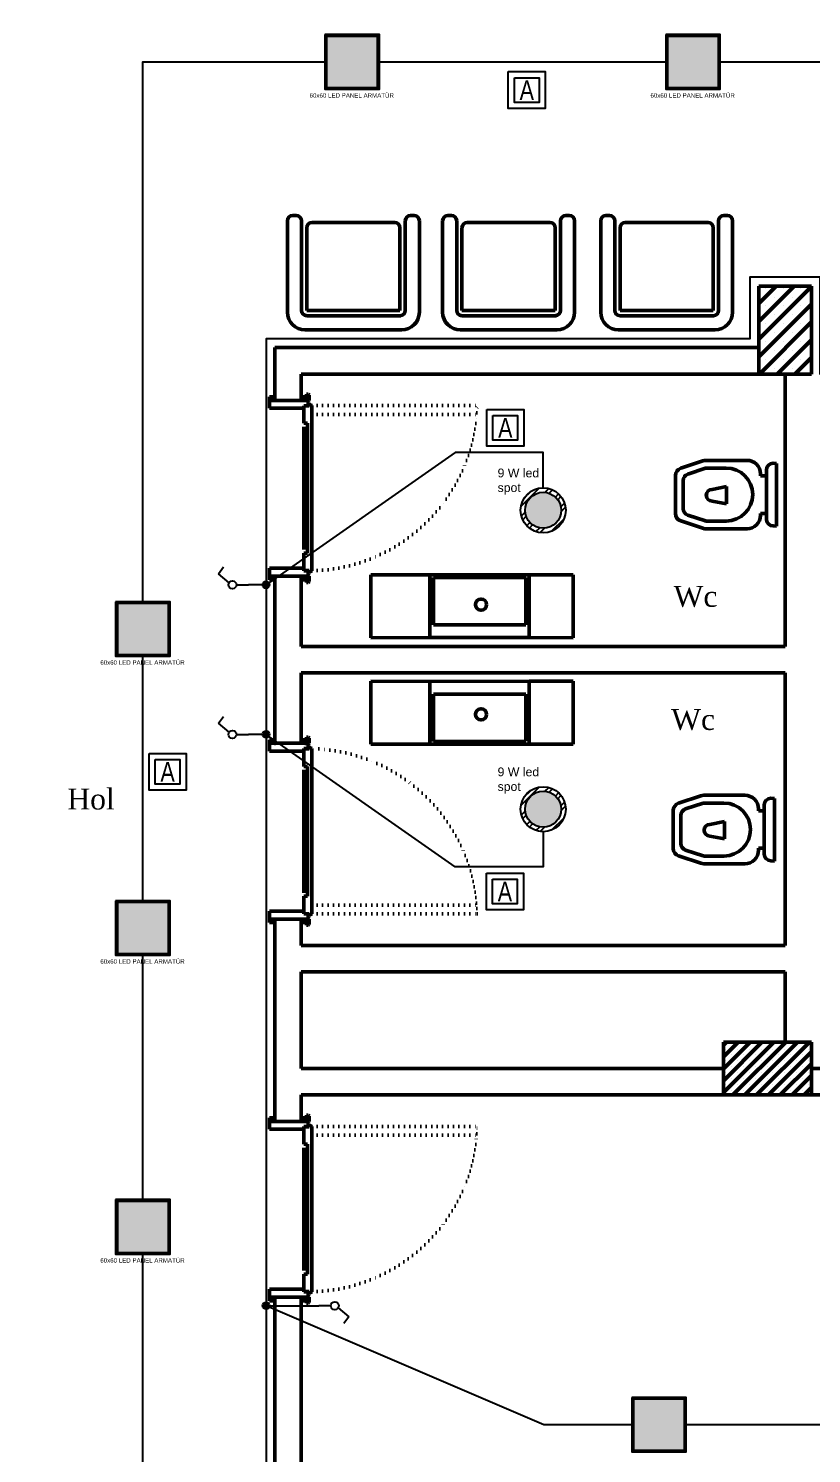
# Model space of a CAD drawing. Header units: millimetres. Extents: x 2046 to 14753, y 2361 to 29276.
# Drawn here: x 7261 to 7706, y 24167 to 24977 of the extents above; entities that cross this region are included whole.
import ezdxf
from ezdxf.enums import TextEntityAlignment as Align

# ---------------------------------------------------------------- set-up
doc = ezdxf.new("R2010")
doc.units = ezdxf.units.MM
doc.linetypes.add('ACAD_ISO07W100', pattern=[3, 0, -3])
doc.layers.add('A.O. DUVAR', color=7, linetype='Continuous', lineweight=50)
doc.layers.add('MYSEMBOL', color=3, linetype='Continuous', lineweight=25)
doc.layers.add('aydınlatma', color=3, linetype='Continuous')
doc.layers.add('MYYAZI', color=3, linetype='Continuous')
doc.styles.add('A.O. MALZEME', font='times.ttf', dxfattribs={"height": 10})
doc.styles.add('MY01', font='ARIALN.TTF', dxfattribs={"height": 10})
doc.styles.get("Standard").update_dxf_attribs({"font": 'arial.ttf'})

# ---------------------------------------------------------------- blocks, each defined once
blk = doc.blocks.new('*U22')
at = {"layer": 'aydınlatma'}
for p, q in [((1.9, 17), (9.8, 26.3)), ((9.8, 26.3), (15.7, 21.9)), ((0, 10.5), (0, 0))]:
    blk.add_line(p, q, dxfattribs=at)
blk.add_circle((0, 14), 3.5, dxfattribs=at)
blk = doc.blocks.new('buat aydınlatma')
at = {"layer": 'aydınlatma'}
h = blk.add_hatch(color=256, dxfattribs=at)
h.set_gradient(color1=(0, 255, 0), color2=(255, 255, 0), tint=1)
edge = h.paths.add_edge_path()
edge.add_arc((0, 0), 2, 0, 360)
blk.add_circle((0, 0), 2, dxfattribs=at)
blk = doc.blocks.new('*U23')
at = {"layer": 'aydınlatma'}
for p, q in [((1.9, 17), (9.8, 26.3)), ((9.8, 26.3), (15.7, 21.9)), ((0, 10.5), (0, 0))]:
    blk.add_line(p, q, dxfattribs=at)
blk.add_circle((0, 14), 3.5, dxfattribs=at)
blk = doc.blocks.new('*U24')
at = {"layer": 'aydınlatma'}
for p, q in [((1.9, 17), (9.8, 26.3)), ((9.8, 26.3), (15.7, 21.9)), ((0, 10.5), (0, 0))]:
    blk.add_line(p, q, dxfattribs=at)
blk.add_circle((0, 14), 3.5, dxfattribs=at)
blk = doc.blocks.new('KİT3050')
at = {"layer": 'MYSEMBOL', "color": 4}
blk.add_lwpolyline([(-10.5, 10.5), (10.5, 10.5), (10.5, -10.5), (-10.5, -10.5), (-10.5, 10.5)], dxfattribs=at)
blk.add_lwpolyline([(-7, 7), (7, 7), (7, -7), (-7, -7)], close=True, dxfattribs=at)
at = {"layer": 'MYYAZI', "color": 1, "style": 'MY01', "width": 0.95}
blk.add_text('A', height=11.2, dxfattribs=at).set_placement((0, 0, -98439.4), align=Align.MIDDLE_CENTER)

msp = doc.modelspace()

# ---------------------------------------------------------------- hatches: boundary and pattern name
h = msp.add_hatch()
h.set_pattern_fill('ANSI32', color=256, scale=0.64, style=0)
h.set_pattern_definition([(45, (5306.658, 23069.019), (-4.310523, 4.310523), []), (45, (5309.532, 23069.019), (-4.310523, 4.310523), [])])
h.paths.add_polyline_path([(7540.852, 24703.358, 1), (7566.452, 24703.358, 1)])
h.paths.add_polyline_path([(7563.892, 24703.358, -1), (7543.412, 24703.358, -1)], flags=16)
h = msp.add_hatch(color=256)
h.set_gradient(color1=(206, 204, 230), color2=(152, 152, 204), tint=1)
h.paths.add_polyline_path([(7563.892, 24703.358, 1), (7543.412, 24703.358, 1)])
h = msp.add_hatch()
h.set_pattern_fill('ANSI32', color=256, scale=0.64, style=0)
h.set_pattern_definition([(45, (5306.658, 22899.019), (-4.310523, 4.310523), []), (45, (5309.532, 22899.019), (-4.310523, 4.310523), [])])
h.paths.add_polyline_path([(7540.852, 24533.358, 1), (7566.452, 24533.358, 1)])
h.paths.add_polyline_path([(7563.892, 24533.358, -1), (7543.412, 24533.358, -1)], flags=16)
h = msp.add_hatch(color=256)
h.set_gradient(color1=(206, 204, 230), color2=(152, 152, 204), tint=1)
h.paths.add_polyline_path([(7563.892, 24533.358, 1), (7543.412, 24533.358, 1)])
at = {"layer": 'aydınlatma'}
h = msp.add_hatch(color=256, dxfattribs=at)
h.set_gradient(color1=(255, 255, 255))
h.paths.add_polyline_path([(7430.582, 24943.858), (7459.582, 24943.858), (7459.582, 24972.858), (7430.582, 24972.858)])
h = msp.add_hatch(color=256, dxfattribs=at)
h.set_gradient(color1=(255, 255, 255))
h.paths.add_polyline_path([(7624.332, 24943.858), (7653.332, 24943.858), (7653.332, 24972.858), (7624.332, 24972.858)])
h = msp.add_hatch(color=256, dxfattribs=at)
h.set_gradient(color1=(255, 255, 255))
h.paths.add_polyline_path([(7311.652, 24621.358), (7340.652, 24621.358), (7340.652, 24650.358), (7311.652, 24650.358)])
h = msp.add_hatch(color=256, dxfattribs=at)
h.set_gradient(color1=(255, 255, 255))
h.paths.add_polyline_path([(7311.652, 24451.358), (7340.652, 24451.358), (7340.652, 24480.358), (7311.652, 24480.358)])
h = msp.add_hatch(color=256, dxfattribs=at)
h.set_gradient(color1=(255, 255, 255))
h.paths.add_polyline_path([(7311.652, 24281.358), (7340.652, 24281.358), (7340.652, 24310.358), (7311.652, 24310.358)])
h = msp.add_hatch(color=256, dxfattribs=at)
h.set_gradient(color1=(255, 255, 255))
h.paths.add_polyline_path([(7604.986, 24168.858), (7633.986, 24168.858), (7633.986, 24197.858), (7604.986, 24197.858)])

# ---------------------------------------------------------------- linework, layer by layer
for centre, radius in [((7553.652, 24703.358), 12.8), ((7553.652, 24703.358), 10.24), ((7553.652, 24533.358), 12.8), ((7553.652, 24533.358), 10.24)]:
    msp.add_circle(centre, radius)
at = {"layer": 'A.O. DUVAR', "linetype": 'Continuous'}
for p, q in [((7413.278, 24871.034), (7411.278, 24871.034)), ((7480.278, 24871.034), (7478.278, 24871.034)), ((7501.517, 24871.034), (7499.517, 24871.034)), ((7568.517, 24871.034), (7566.517, 24871.034)), ((7591.343, 24871.034), (7589.343, 24871.034)), ((7658.343, 24871.034), (7656.343, 24871.034)), ((7408.278, 24868.034), (7408.278, 24816.034)), ((7416.278, 24817.034), (7416.278, 24868.034)), ((7419.278, 24864.034), (7419.278, 24817.034)), ((7469.278, 24867.034), (7422.278, 24867.034)), ((7472.278, 24817.034), (7472.278, 24864.034)), ((7475.278, 24868.034), (7475.278, 24817.034)), ((7483.278, 24816.034), (7483.278, 24868.034)), ((7496.517, 24868.034), (7496.517, 24816.034)), ((7504.517, 24817.034), (7504.517, 24868.034)), ((7507.517, 24864.034), (7507.517, 24817.034)), ((7557.517, 24867.034), (7510.517, 24867.034)), ((7560.517, 24817.034), (7560.517, 24864.034)), ((7563.517, 24868.034), (7563.517, 24817.034)), ((7571.517, 24816.034), (7571.517, 24868.034)), ((7586.343, 24868.034), (7586.343, 24816.034)), ((7594.343, 24817.034), (7594.343, 24868.034)), ((7597.343, 24864.034), (7597.343, 24817.034)), ((7647.343, 24867.034), (7600.343, 24867.034)), ((7650.343, 24817.034), (7650.343, 24864.034)), ((7653.343, 24868.034), (7653.343, 24817.034)), ((7661.343, 24816.034), (7661.343, 24868.034)), ((7419.278, 24817.034), (7472.278, 24817.034)), ((7507.517, 24817.034), (7560.517, 24817.034)), ((7597.343, 24817.034), (7650.343, 24817.034)), ((7472.778, 24814.034), (7419.278, 24814.034)), ((7472.278, 24814.034), (7472.778, 24814.034)), ((7561.017, 24814.034), (7507.517, 24814.034)), ((7560.517, 24814.034), (7561.017, 24814.034)), ((7650.843, 24814.034), (7597.343, 24814.034)), ((7650.343, 24814.034), (7650.843, 24814.034)), ((7418.278, 24806.034), (7470.778, 24806.034)), ((7470.778, 24806.034), (7473.278, 24806.034)), ((7506.517, 24806.034), (7559.017, 24806.034)), ((7559.017, 24806.034), (7561.517, 24806.034)), ((7596.343, 24806.034), (7648.843, 24806.034)), ((7648.843, 24806.034), (7651.343, 24806.034)), ((7631.837, 24727.274), (7644.482, 24731.489)), ((7635.861, 24723.978), (7645.873, 24727.315)), ((7646.221, 24731.771), (7669.528, 24731.771)), ((7646.221, 24727.371), (7657.67, 24727.371)), ((7680.528, 24698.331), (7680.528, 24726.271)), ((7684.378, 24730.121), (7686.343, 24729.943)), ((7686.343, 24729.943), (7686.343, 24694.303)), ((7628.828, 24701.503), (7628.828, 24723.1)), ((7633.228, 24704.278), (7633.228, 24720.325)), ((7677.228, 24724.071), (7677.228, 24722.971)), ((7677.228, 24722.971), (7680.528, 24722.971)), ((7680.387, 24718.571), (7680.528, 24718.571)), ((7649.649, 24715.209), (7657.899, 24716.859)), ((7657.899, 24716.859), (7657.899, 24706.959)), ((7657.899, 24706.959), (7649.649, 24708.609)), ((7680.528, 24701.631), (7677.228, 24701.631)), ((7677.228, 24701.631), (7677.228, 24700.531)), ((7680.528, 24706.031), (7680.387, 24706.031)), ((7644.482, 24693.114), (7631.837, 24697.329)), ((7645.873, 24697.288), (7635.861, 24700.625)), ((7657.67, 24697.231), (7646.221, 24697.231)), ((7669.528, 24692.831), (7646.221, 24692.831)), ((7686.343, 24694.303), (7684.378, 24694.481)), ((7489.31, 24666.62), (7455.67, 24666.62)), ((7455.67, 24666.62), (7455.67, 24630.918)), ((7489.31, 24666.62), (7489.302, 24630.918)), ((7489.31, 24666.62), (7545.779, 24666.607)), ((7491.31, 24665.071), (7491.304, 24638.285)), ((7491.31, 24665.071), (7543.778, 24665.059)), ((7543.778, 24665.059), (7543.773, 24638.273)), ((7545.779, 24666.607), (7545.771, 24630.905)), ((7545.78, 24666.607), (7570.78, 24666.596)), ((7570.78, 24666.596), (7570.763, 24630.893)), ((7491.304, 24638.285), (7543.773, 24638.273)), ((7455.67, 24630.918), (7489.302, 24630.949)), ((7489.302, 24630.949), (7545.771, 24630.936)), ((7570.763, 24630.893), (7545.771, 24630.936)), ((7455.67, 24570.423), (7455.67, 24606.126)), ((7455.67, 24606.126), (7489.302, 24606.094)), ((7489.31, 24570.423), (7489.302, 24606.126)), ((7489.302, 24606.094), (7545.771, 24606.107)), ((7570.763, 24606.15), (7545.771, 24606.107)), ((7545.779, 24570.436), (7545.771, 24606.139)), ((7570.78, 24570.448), (7570.763, 24606.15)), ((7491.304, 24598.758), (7543.773, 24598.77)), ((7491.31, 24571.972), (7491.304, 24598.758)), ((7543.778, 24571.984), (7543.773, 24598.77)), ((7491.31, 24571.972), (7543.778, 24571.984)), ((7489.31, 24570.423), (7455.67, 24570.423)), ((7489.31, 24570.423), (7545.779, 24570.436)), ((7545.78, 24570.436), (7570.78, 24570.448)), ((7630.591, 24536.79), (7643.236, 24541.005)), ((7644.975, 24541.288), (7668.283, 24541.288)), ((7683.133, 24539.638), (7685.097, 24539.459)), ((7685.097, 24539.459), (7685.097, 24503.819)), ((7627.583, 24511.019), (7627.583, 24532.616)), ((7634.615, 24533.494), (7644.627, 24536.831)), ((7644.975, 24536.888), (7656.425, 24536.888)), ((7675.983, 24533.588), (7675.983, 24532.488)), ((7675.983, 24532.488), (7679.283, 24532.488)), ((7679.283, 24507.848), (7679.283, 24535.788)), ((7631.983, 24513.794), (7631.983, 24529.841)), ((7648.403, 24524.726), (7656.653, 24526.376)), ((7656.653, 24526.376), (7656.653, 24516.476)), ((7679.141, 24528.088), (7679.283, 24528.088)), ((7656.653, 24516.476), (7648.403, 24518.126)), ((7679.283, 24515.548), (7679.141, 24515.548)), ((7643.236, 24502.63), (7630.591, 24506.845)), ((7644.627, 24506.804), (7634.615, 24510.141)), ((7656.425, 24506.748), (7644.975, 24506.748)), ((7679.283, 24511.148), (7675.983, 24511.148)), ((7675.983, 24511.148), (7675.983, 24510.048)), ((7668.283, 24502.348), (7644.975, 24502.348)), ((7685.097, 24503.819), (7683.133, 24503.998))]:
    msp.add_line(p, q, dxfattribs=at)
at = {"layer": 'A.O. DUVAR', "linetype": 'Continuous', "ltscale": 10}
for p, q in [((7676.152, 24820.874), (7686.136, 24830.858)), ((7676.152, 24810.772), (7696.239, 24830.858)), ((7676.152, 24800.669), (7706.152, 24830.669)), ((7679.94, 24829.713), (7679.94, 24829.713)), ((7684.991, 24824.662), (7684.991, 24824.662)), ((7690.043, 24829.713), (7690.043, 24829.713)), ((7695.094, 24824.662), (7695.094, 24824.662)), ((7700.145, 24829.713), (7700.145, 24829.713)), ((7705.197, 24824.662), (7705.197, 24824.662)), ((7676.152, 24790.566), (7706.152, 24820.566)), ((7679.94, 24819.61), (7679.94, 24819.61)), ((7684.991, 24814.559), (7684.991, 24814.559)), ((7690.043, 24819.61), (7690.043, 24819.61)), ((7695.094, 24814.559), (7695.094, 24814.559)), ((7700.145, 24819.61), (7700.145, 24819.61)), ((7705.197, 24814.559), (7705.197, 24814.559)), ((7676.547, 24780.858), (7706.152, 24810.463)), ((7679.94, 24809.508), (7679.94, 24809.508)), ((7690.043, 24809.508), (7690.043, 24809.508)), ((7700.145, 24809.508), (7700.145, 24809.508)), ((7679.94, 24799.405), (7679.94, 24799.405)), ((7684.991, 24804.456), (7684.991, 24804.456)), ((7686.65, 24780.858), (7706.152, 24800.36)), ((7690.043, 24799.405), (7690.043, 24799.405)), ((7695.094, 24804.456), (7695.094, 24804.456)), ((7700.145, 24799.405), (7700.145, 24799.405)), ((7705.197, 24804.456), (7705.197, 24804.456)), ((7684.991, 24794.354), (7684.991, 24794.354)), ((7695.094, 24794.354), (7695.094, 24794.354)), ((7696.753, 24780.858), (7706.152, 24790.258)), ((7705.197, 24794.354), (7705.197, 24794.354)), ((7679.94, 24789.302), (7679.94, 24789.302)), ((7684.991, 24784.251), (7684.991, 24784.251)), ((7690.043, 24789.302), (7690.043, 24789.302)), ((7695.094, 24784.251), (7695.094, 24784.251)), ((7700.145, 24789.302), (7700.145, 24789.302)), ((7705.197, 24784.251), (7705.197, 24784.251)), ((7656.152, 24399.191), (7657.819, 24400.858)), ((7656.152, 24392.456), (7664.555, 24400.858)), ((7656.152, 24385.721), (7671.29, 24400.858)), ((7656.152, 24378.986), (7678.025, 24400.858)), ((7656.152, 24372.25), (7684.76, 24400.858)), ((7657.306, 24396.977), (7657.306, 24396.977)), ((7660.674, 24400.345), (7660.674, 24400.345)), ((7660.674, 24393.61), (7660.674, 24393.61)), ((7661.495, 24370.858), (7691.495, 24400.858)), ((7664.041, 24396.977), (7664.041, 24396.977)), ((7667.409, 24400.345), (7667.409, 24400.345)), ((7667.409, 24393.61), (7667.409, 24393.61)), ((7668.231, 24370.858), (7698.231, 24400.858)), ((7670.776, 24396.977), (7670.776, 24396.977)), ((7674.144, 24400.345), (7674.144, 24400.345)), ((7674.144, 24393.61), (7674.144, 24393.61)), ((7674.966, 24370.858), (7704.966, 24400.858)), ((7677.511, 24396.977), (7677.511, 24396.977)), ((7680.879, 24400.345), (7680.879, 24400.345)), ((7680.879, 24393.61), (7680.879, 24393.61)), ((7681.701, 24370.858), (7706.152, 24395.31)), ((7684.247, 24396.977), (7684.247, 24396.977)), ((7687.614, 24400.345), (7687.614, 24400.345)), ((7687.614, 24393.61), (7687.614, 24393.61)), ((7690.982, 24396.977), (7690.982, 24396.977)), ((7694.349, 24400.345), (7694.349, 24400.345)), ((7694.349, 24393.61), (7694.349, 24393.61)), ((7697.717, 24396.977), (7697.717, 24396.977)), ((7701.085, 24400.345), (7701.085, 24400.345)), ((7701.085, 24393.61), (7701.085, 24393.61)), ((7704.452, 24396.977), (7704.452, 24396.977)), ((7657.306, 24390.242), (7657.306, 24390.242)), ((7660.674, 24386.874), (7660.674, 24386.874)), ((7664.041, 24390.242), (7664.041, 24390.242)), ((7667.409, 24386.874), (7667.409, 24386.874)), ((7670.776, 24390.242), (7670.776, 24390.242)), ((7674.144, 24386.874), (7674.144, 24386.874)), ((7677.511, 24390.242), (7677.511, 24390.242)), ((7680.879, 24386.874), (7680.879, 24386.874)), ((7684.247, 24390.242), (7684.247, 24390.242)), ((7687.614, 24386.874), (7687.614, 24386.874)), ((7688.436, 24370.858), (7706.152, 24388.574)), ((7690.982, 24390.242), (7690.982, 24390.242)), ((7694.349, 24386.874), (7694.349, 24386.874)), ((7697.717, 24390.242), (7697.717, 24390.242)), ((7701.085, 24386.874), (7701.085, 24386.874)), ((7704.452, 24390.242), (7704.452, 24390.242)), ((7657.306, 24383.507), (7657.306, 24383.507)), ((7657.306, 24376.772), (7657.306, 24376.772)), ((7660.674, 24380.139), (7660.674, 24380.139)), ((7664.041, 24383.507), (7664.041, 24383.507)), ((7664.041, 24376.772), (7664.041, 24376.772)), ((7667.409, 24380.139), (7667.409, 24380.139)), ((7670.776, 24383.507), (7670.776, 24383.507)), ((7670.776, 24376.772), (7670.776, 24376.772)), ((7674.144, 24380.139), (7674.144, 24380.139)), ((7677.511, 24383.507), (7677.511, 24383.507)), ((7677.511, 24376.772), (7677.511, 24376.772)), ((7680.879, 24380.139), (7680.879, 24380.139)), ((7684.247, 24383.507), (7684.247, 24383.507)), ((7684.247, 24376.772), (7684.247, 24376.772)), ((7687.614, 24380.139), (7687.614, 24380.139)), ((7690.982, 24383.507), (7690.982, 24383.507)), ((7690.982, 24376.772), (7690.982, 24376.772)), ((7694.349, 24380.139), (7694.349, 24380.139)), ((7695.171, 24370.858), (7706.152, 24381.839)), ((7697.717, 24383.507), (7697.717, 24383.507)), ((7697.717, 24376.772), (7697.717, 24376.772)), ((7701.085, 24380.139), (7701.085, 24380.139)), ((7704.452, 24383.507), (7704.452, 24383.507)), ((7704.452, 24376.772), (7704.452, 24376.772)), ((7660.674, 24373.404), (7660.674, 24373.404)), ((7667.409, 24373.404), (7667.409, 24373.404)), ((7674.144, 24373.404), (7674.144, 24373.404)), ((7680.879, 24373.404), (7680.879, 24373.404)), ((7687.614, 24373.404), (7687.614, 24373.404)), ((7694.349, 24373.404), (7694.349, 24373.404)), ((7701.085, 24373.404), (7701.085, 24373.404)), ((7701.907, 24370.858), (7706.152, 24375.104))]:
    msp.add_line(p, q, dxfattribs=at)
at = {"layer": 'A.O. DUVAR'}
for p, q in [((7676.152, 24830.858), (7706.152, 24830.858)), ((7676.152, 24780.858), (7676.152, 24830.858)), ((7706.152, 24830.858), (7706.152, 24780.858)), ((7401.152, 24765.858), (7401.152, 24795.858)), ((7401.152, 24795.858), (7676.152, 24795.858)), ((7676.152, 24795.858), (7676.152, 24780.858)), ((7676.152, 24780.858), (7416.152, 24780.858)), ((7416.152, 24780.858), (7416.152, 24765.858)), ((7706.152, 24780.858), (7676.152, 24780.858)), ((7691.152, 24625.858), (7691.152, 24780.858)), ((7691.152, 24780.858), (7706.152, 24780.858)), ((7398.152, 24765.858), (7398.152, 24767.858)), ((7398.152, 24767.858), (7401.152, 24767.858)), ((7401.152, 24765.858), (7398.152, 24765.858)), ((7398.152, 24765.858), (7398.152, 24761.358)), ((7401.152, 24767.858), (7401.152, 24765.858)), ((7416.152, 24765.858), (7401.152, 24765.858)), ((7416.152, 24765.858), (7401.152, 24765.858)), ((7419.152, 24767.858), (7416.152, 24767.858)), ((7416.152, 24767.858), (7416.152, 24765.858)), ((7419.152, 24765.858), (7416.152, 24765.858)), ((7419.152, 24765.858), (7419.152, 24767.858)), ((7419.152, 24764.911), (7419.152, 24765.858)), ((7419.202, 24765.336), (7419.202, 24769.336)), ((7419.202, 24769.336), (7420.152, 24769.336)), ((7420.152, 24769.336), (7420.652, 24768.836)), ((7420.652, 24765.836), (7420.152, 24765.336)), ((7420.652, 24768.836), (7420.652, 24765.836)), ((7398.152, 24761.358), (7417.652, 24761.358)), ((7417.652, 24761.358), (7417.652, 24762.858)), ((7417.652, 24762.858), (7420.652, 24762.858)), ((7417.714, 24762.786), (7417.714, 24759.858)), ((7417.714, 24762.786), (7420.714, 24762.786)), ((7417.714, 24759.858), (7417.714, 24752.858)), ((7420.152, 24764.911), (7419.152, 24764.911)), ((7420.152, 24765.336), (7419.202, 24765.336)), ((7420.652, 24764.411), (7420.152, 24764.911)), ((7420.652, 24762.858), (7420.652, 24764.411)), ((7421.214, 24763.411), (7420.714, 24763.411)), ((7420.714, 24763.411), (7420.714, 24762.786)), ((7422.08, 24762.911), (7421.214, 24763.411)), ((7422.08, 24668.858), (7422.08, 24762.911)), ((7417.714, 24750.858), (7417.714, 24681.043)), ((7417.718, 24752.858), (7419.714, 24752.858)), ((7419.714, 24752.858), (7419.714, 24679.043)), ((7417.714, 24679.043), (7419.714, 24679.043)), ((7417.714, 24679.043), (7417.714, 24669.043)), ((7398.152, 24670.358), (7417.652, 24670.358)), ((7398.152, 24665.858), (7398.152, 24670.358)), ((7417.652, 24670.358), (7417.652, 24668.858)), ((7417.652, 24668.858), (7420.652, 24668.858)), ((7420.713, 24669.043), (7417.714, 24669.043)), ((7420.652, 24668.858), (7420.652, 24667.381)), ((7420.714, 24668.358), (7420.713, 24669.043)), ((7420.714, 24668.358), (7421.214, 24668.358)), ((7421.214, 24668.358), (7422.08, 24668.858)), ((7398.152, 24665.858), (7398.152, 24663.858)), ((7401.152, 24665.858), (7398.152, 24665.858)), ((7398.152, 24663.858), (7401.152, 24663.858)), ((7416.152, 24665.858), (7401.152, 24665.858)), ((7401.152, 24663.858), (7401.152, 24665.858)), ((7401.152, 24570.858), (7401.152, 24665.858)), ((7401.152, 24665.858), (7416.152, 24665.858)), ((7419.152, 24665.858), (7416.152, 24665.858)), ((7416.152, 24663.858), (7416.152, 24665.858)), ((7416.152, 24665.858), (7416.152, 24625.858)), ((7419.152, 24663.858), (7416.152, 24663.858)), ((7420.152, 24666.881), (7419.152, 24666.881)), ((7419.152, 24666.881), (7419.152, 24665.858)), ((7419.152, 24665.858), (7419.152, 24663.858)), ((7419.202, 24666.381), (7419.202, 24662.381)), ((7420.152, 24666.381), (7419.202, 24666.381)), ((7419.202, 24662.381), (7420.152, 24662.381)), ((7420.652, 24667.381), (7420.152, 24666.881)), ((7420.652, 24665.881), (7420.152, 24666.381)), ((7420.152, 24662.381), (7420.652, 24662.881)), ((7420.652, 24662.881), (7420.652, 24665.881)), ((7416.152, 24625.858), (7691.152, 24625.858)), ((7691.152, 24610.858), (7416.152, 24610.858)), ((7416.152, 24610.858), (7416.152, 24570.858)), ((7691.152, 24455.858), (7691.152, 24610.858)), ((7398.152, 24570.858), (7398.152, 24572.858)), ((7398.152, 24572.858), (7401.152, 24572.858)), ((7401.152, 24572.858), (7401.152, 24570.858)), ((7419.152, 24572.858), (7416.152, 24572.858)), ((7416.152, 24572.858), (7416.152, 24570.858)), ((7419.152, 24570.858), (7419.152, 24572.858)), ((7419.202, 24570.336), (7419.202, 24574.336)), ((7419.202, 24574.336), (7420.152, 24574.336)), ((7420.152, 24574.336), (7420.652, 24573.836)), ((7420.652, 24573.836), (7420.652, 24570.836)), ((7398.152, 24570.858), (7398.152, 24566.358)), ((7401.152, 24570.858), (7398.152, 24570.858)), ((7398.152, 24566.358), (7417.652, 24566.358)), ((7416.152, 24570.858), (7401.152, 24570.858)), ((7416.152, 24570.858), (7401.152, 24570.858)), ((7419.152, 24570.858), (7416.152, 24570.858)), ((7417.652, 24566.358), (7417.652, 24567.858)), ((7417.652, 24567.858), (7420.652, 24567.858)), ((7420.713, 24567.674), (7417.714, 24567.674)), ((7417.714, 24557.674), (7417.714, 24567.674)), ((7419.152, 24569.836), (7419.152, 24570.858)), ((7420.152, 24569.836), (7419.152, 24569.836)), ((7420.152, 24570.336), (7419.202, 24570.336)), ((7420.652, 24570.836), (7420.152, 24570.336)), ((7420.652, 24569.336), (7420.152, 24569.836)), ((7420.652, 24567.858), (7420.652, 24569.336)), ((7420.714, 24568.359), (7420.713, 24567.674)), ((7420.714, 24568.359), (7421.214, 24568.359)), ((7421.214, 24568.359), (7422.08, 24567.859)), ((7422.08, 24567.859), (7422.08, 24473.806)), ((7417.714, 24557.674), (7419.714, 24557.674)), ((7417.714, 24485.858), (7417.714, 24555.674)), ((7419.714, 24483.858), (7419.714, 24557.674)), ((7417.714, 24476.859), (7417.714, 24483.858)), ((7417.718, 24483.858), (7419.714, 24483.858)), ((7398.152, 24475.358), (7417.652, 24475.358)), ((7398.152, 24470.858), (7398.152, 24475.358)), ((7417.652, 24475.358), (7417.652, 24473.858)), ((7417.652, 24473.858), (7420.652, 24473.858)), ((7417.714, 24473.931), (7417.714, 24476.859)), ((7417.714, 24473.931), (7420.714, 24473.931)), ((7420.652, 24473.858), (7420.652, 24472.306)), ((7420.714, 24473.306), (7420.714, 24473.931)), ((7398.152, 24470.858), (7398.152, 24468.858)), ((7401.152, 24470.858), (7398.152, 24470.858)), ((7398.152, 24468.858), (7401.152, 24468.858)), ((7416.152, 24470.858), (7401.152, 24470.858)), ((7401.152, 24468.858), (7401.152, 24470.858)), ((7401.152, 24355.858), (7401.152, 24470.858)), ((7401.152, 24470.858), (7416.152, 24470.858)), ((7416.152, 24468.858), (7416.152, 24470.858)), ((7419.152, 24470.858), (7416.152, 24470.858)), ((7416.152, 24470.858), (7416.152, 24455.858)), ((7419.152, 24468.858), (7416.152, 24468.858)), ((7419.152, 24471.806), (7419.152, 24470.858)), ((7420.152, 24471.806), (7419.152, 24471.806)), ((7419.152, 24470.858), (7419.152, 24468.858)), ((7419.202, 24471.381), (7419.202, 24467.381)), ((7420.152, 24471.381), (7419.202, 24471.381)), ((7419.202, 24467.381), (7420.152, 24467.381)), ((7420.652, 24472.306), (7420.152, 24471.806)), ((7420.652, 24470.881), (7420.152, 24471.381)), ((7420.152, 24467.381), (7420.652, 24467.881)), ((7420.652, 24467.881), (7420.652, 24470.881)), ((7421.214, 24473.306), (7420.714, 24473.306)), ((7422.08, 24473.806), (7421.214, 24473.306)), ((7416.152, 24455.858), (7691.152, 24455.858)), ((7691.152, 24440.858), (7416.152, 24440.858)), ((7416.152, 24440.858), (7416.152, 24385.858)), ((7691.152, 24400.858), (7691.152, 24440.858)), ((7656.152, 24400.858), (7706.152, 24400.858)), ((7656.152, 24370.858), (7656.152, 24400.858)), ((7706.152, 24400.858), (7691.152, 24400.858)), ((7706.152, 24400.858), (7706.152, 24370.858)), ((7416.152, 24385.858), (7656.152, 24385.858)), ((7656.152, 24385.858), (7656.152, 24370.858)), ((7706.152, 24385.858), (8011.152, 24385.858)), ((7706.152, 24370.858), (7706.152, 24385.858)), ((7656.152, 24370.858), (7416.152, 24370.858)), ((7416.152, 24370.858), (7416.152, 24355.858)), ((7706.152, 24370.858), (7656.152, 24370.858)), ((8011.152, 24370.858), (7706.152, 24370.858)), ((7398.152, 24355.858), (7398.152, 24357.858)), ((7398.152, 24357.858), (7401.152, 24357.858)), ((7401.152, 24355.858), (7398.152, 24355.858)), ((7398.152, 24355.858), (7398.152, 24351.358)), ((7401.152, 24357.858), (7401.152, 24355.858)), ((7416.152, 24355.858), (7401.152, 24355.858)), ((7416.152, 24355.858), (7401.152, 24355.858)), ((7419.152, 24357.858), (7416.152, 24357.858)), ((7416.152, 24357.858), (7416.152, 24355.858)), ((7419.152, 24355.858), (7416.152, 24355.858)), ((7417.652, 24351.358), (7417.652, 24352.858)), ((7417.652, 24352.858), (7420.652, 24352.858)), ((7417.714, 24352.786), (7417.714, 24349.858)), ((7417.714, 24352.786), (7420.714, 24352.786)), ((7419.152, 24355.858), (7419.152, 24357.858)), ((7419.152, 24354.911), (7419.152, 24355.858)), ((7420.152, 24354.911), (7419.152, 24354.911)), ((7419.202, 24355.336), (7419.202, 24359.336)), ((7419.202, 24359.336), (7420.152, 24359.336)), ((7420.152, 24355.336), (7419.202, 24355.336)), ((7420.152, 24359.336), (7420.652, 24358.836)), ((7420.652, 24355.836), (7420.152, 24355.336)), ((7420.652, 24354.411), (7420.152, 24354.911)), ((7420.652, 24358.836), (7420.652, 24355.836)), ((7420.652, 24352.858), (7420.652, 24354.411)), ((7421.214, 24353.411), (7420.714, 24353.411)), ((7420.714, 24353.411), (7420.714, 24352.786)), ((7422.08, 24352.911), (7421.214, 24353.411)), ((7422.08, 24258.858), (7422.08, 24352.911)), ((7398.152, 24351.358), (7417.652, 24351.358)), ((7417.714, 24349.858), (7417.714, 24342.858)), ((7417.714, 24340.858), (7417.714, 24271.043)), ((7417.718, 24342.858), (7419.714, 24342.858)), ((7419.714, 24342.858), (7419.714, 24269.043)), ((7417.714, 24269.043), (7419.714, 24269.043)), ((7417.714, 24269.043), (7417.714, 24259.043)), ((7398.152, 24260.358), (7417.652, 24260.358)), ((7398.152, 24255.858), (7398.152, 24260.358)), ((7398.152, 24255.858), (7398.152, 24253.858)), ((7401.152, 24255.858), (7398.152, 24255.858)), ((7416.152, 24255.858), (7401.152, 24255.858)), ((7401.152, 24253.858), (7401.152, 24255.858)), ((7401.152, 24255.858), (7416.152, 24255.858)), ((7401.152, 24010.858), (7401.152, 24255.858)), ((7419.152, 24255.858), (7416.152, 24255.858)), ((7416.152, 24253.858), (7416.152, 24255.858)), ((7416.152, 24255.858), (7416.152, 24010.858)), ((7417.652, 24260.358), (7417.652, 24258.858)), ((7417.652, 24258.858), (7420.652, 24258.858)), ((7420.713, 24259.043), (7417.714, 24259.043)), ((7420.152, 24256.881), (7419.152, 24256.881)), ((7419.152, 24256.881), (7419.152, 24255.858)), ((7419.152, 24255.858), (7419.152, 24253.858)), ((7419.202, 24256.381), (7419.202, 24252.381)), ((7420.152, 24256.381), (7419.202, 24256.381)), ((7420.652, 24257.381), (7420.152, 24256.881)), ((7420.652, 24255.881), (7420.152, 24256.381)), ((7420.652, 24258.858), (7420.652, 24257.381)), ((7420.652, 24252.881), (7420.652, 24255.881)), ((7420.714, 24258.358), (7420.713, 24259.043)), ((7420.714, 24258.358), (7421.214, 24258.358)), ((7421.214, 24258.358), (7422.08, 24258.858)), ((7398.152, 24253.858), (7401.152, 24253.858)), ((7419.152, 24253.858), (7416.152, 24253.858)), ((7419.202, 24252.381), (7420.152, 24252.381)), ((7420.152, 24252.381), (7420.652, 24252.881))]:
    msp.add_line(p, q, dxfattribs=at)
at = {"layer": 'A.O. DUVAR', "linetype": 'ACAD_ISO07W100'}
for p, q in [((7422.08, 24762.911), (7516.08, 24762.911)), ((7422.08, 24757.911), (7516.08, 24757.911)), ((7422.08, 24478.806), (7516.08, 24478.806)), ((7422.08, 24473.806), (7516.08, 24473.806)), ((7422.08, 24352.911), (7516.08, 24352.911)), ((7422.08, 24347.911), (7516.08, 24347.911))]:
    msp.add_line(p, q, dxfattribs=at)
at = {"layer": 'A.O. DUVAR', "linetype": 'Continuous'}
for centre in [(7518.349, 24649.732), (7518.349, 24587.311)]:
    msp.add_circle(centre, 3.181, dxfattribs=at)
for centre, radius, start, end in [((7411.278, 24868.034), 3, 90, 180), ((7413.278, 24868.034), 3, 0, 90), ((7478.278, 24868.034), 3, 90, 180), ((7480.278, 24868.034), 3, 0, 90), ((7499.517, 24868.034), 3, 90, 180), ((7501.517, 24868.034), 3, 0, 90), ((7566.517, 24868.034), 3, 90, 180), ((7568.517, 24868.034), 3, 0, 90), ((7589.343, 24868.034), 3, 90, 180), ((7591.343, 24868.034), 3, 0, 90), ((7656.343, 24868.034), 3, 90, 180), ((7658.343, 24868.034), 3, 0, 90), ((7422.278, 24864.034), 3, 90, 180), ((7469.278, 24864.034), 3, 0, 90), ((7510.517, 24864.034), 3, 90, 180), ((7557.517, 24864.034), 3, 0, 90), ((7600.343, 24864.034), 3, 90, 180), ((7647.343, 24864.034), 3, 0, 90), ((7418.278, 24816.034), 10, 180, 270), ((7419.278, 24817.034), 3, 180, 270), ((7472.278, 24817.034), 3, 270, 0), ((7473.278, 24816.034), 10, 270, 0), ((7506.517, 24816.034), 10, 180, 270), ((7507.517, 24817.034), 3, 180, 270), ((7560.517, 24817.034), 3, 270, 0), ((7561.517, 24816.034), 10, 270, 0), ((7596.343, 24816.034), 10, 180, 270), ((7597.343, 24817.034), 3, 180, 270), ((7650.343, 24817.034), 3, 270, 0), ((7651.343, 24816.034), 10, 270, 0), ((7633.228, 24723.1), 4.4, 108.434949, 180), ((7646.221, 24726.271), 5.5, 90, 108.434949), ((7646.221, 24726.271), 1.1, 90, 108.434949), ((7657.67, 24712.301), 15.07, 270, 90), ((7669.528, 24724.071), 7.7, 0, 90), ((7684.378, 24726.271), 3.85, 90, 180), ((7637.078, 24720.325), 3.85, 108.434949, 180), ((7649.649, 24711.909), 3.3, 90, 270), ((7633.228, 24701.503), 4.4, 180, 251.565051), ((7637.078, 24704.278), 3.85, 180, 251.565051), ((7646.221, 24698.331), 5.5, 251.565051, 270), ((7646.221, 24698.331), 1.1, 251.565051, 270), ((7669.528, 24700.531), 7.7, 270, 0), ((7684.378, 24698.331), 3.85, 180, 270), ((7644.975, 24535.788), 5.5, 90, 108.434949), ((7668.283, 24533.588), 7.7, 0, 90), ((7683.133, 24535.788), 3.85, 90, 180), ((7631.983, 24532.616), 4.4, 108.434949, 180), ((7635.833, 24529.841), 3.85, 108.434949, 180), ((7644.975, 24535.788), 1.1, 90, 108.434949), ((7656.425, 24521.818), 15.07, 270, 90), ((7648.403, 24521.426), 3.3, 90, 270), ((7631.983, 24511.019), 4.4, 180, 251.565051), ((7635.833, 24513.794), 3.85, 180, 251.565051), ((7644.975, 24507.848), 1.1, 251.565051, 270), ((7668.283, 24510.048), 7.7, 270, 0), ((7683.133, 24507.848), 3.85, 180, 270), ((7644.975, 24507.848), 5.5, 251.565051, 270)]:
    msp.add_arc(centre, radius, start, end, dxfattribs=at)
at = {"layer": 'A.O. DUVAR', "linetype": 'ACAD_ISO07W100'}
for centre, start, end in [((7419.848, 24765.141), 271.360046, 358.672043), ((7419.848, 24471.575), 1.327957, 88.639954), ((7419.848, 24355.141), 271.360046, 358.672043)]:
    msp.add_arc(centre, 96.258, start, end, dxfattribs=at)
at = {"layer": 'A.O. DUVAR'}
for p in [(7401.152, 24665.858), (7401.152, 24570.858), (7401.152, 24255.858)]:
    msp.add_point(p, dxfattribs=at)
at = {"layer": 'aydınlatma'}
for points in [[(7741.144, 25280.858), (7741.144, 25280.858), (7766.144, 25280.858), (7766.144, 25230.858), (7746.144, 25230.858), (7746.144, 25110.858), (7851.144, 25110.858), (7851.144, 25115.858), (8021.144, 25115.858), (8021.144, 24835.858), (8006.144, 24835.858), (8006.144, 24780.858), (7886.144, 24780.858), (7886.144, 24785.858), (7846.144, 24785.858), (7846.144, 24780.858), (7711.144, 24780.858), (7711.144, 24835.858), (7671.144, 24835.858), (7671.144, 24800.858), (7396.144, 24800.858), (7396.144, 24000.858), (7261.144, 24000.858)], [(7430.082, 24973.358), (7430.082, 24943.358), (7460.082, 24943.358), (7460.082, 24973.358), (7430.082, 24973.358)], [(7623.832, 24973.358), (7623.832, 24943.358), (7653.832, 24943.358), (7653.832, 24973.358), (7623.832, 24973.358)], [(7326.152, 24651.358), (7326.152, 24958.358), (7429.582, 24958.358)], [(7460.582, 24958.358), (7623.332, 24958.358)], [(7654.332, 24958.358), (7817.082, 24958.358)], [(7553.652, 24716.158), (7553.652, 24736.158), (7503.652, 24736.158), (7396.144, 24660.971), (7386.144, 24660.971)], [(7311.152, 24650.858), (7311.152, 24620.858), (7341.152, 24620.858), (7341.152, 24650.858), (7311.152, 24650.858)], [(7326.152, 24481.358), (7326.152, 24620.358)], [(7553.652, 24520.558), (7553.652, 24500.558), (7503.652, 24500.558), (7396.144, 24575.905), (7386.144, 24575.905)], [(7311.152, 24480.858), (7311.152, 24450.858), (7341.152, 24450.858), (7341.152, 24480.858), (7311.152, 24480.858)], [(7326.152, 24311.358), (7326.152, 24450.358)], [(7311.152, 24310.858), (7311.152, 24280.858), (7341.152, 24280.858), (7341.152, 24310.858), (7311.152, 24310.858)], [(7326.152, 24141.358), (7326.152, 24280.358)], [(7603.986, 24183.358), (7553.986, 24183.358), (7396.144, 24250.997), (7426.144, 24250.997)], [(7604.486, 24198.358), (7604.486, 24168.358), (7634.486, 24168.358), (7634.486, 24198.358), (7604.486, 24198.358)], [(7797.319, 24183.358), (7634.986, 24183.358)]]:
    msp.add_lwpolyline(points, dxfattribs=at)
for points in [[(7429.582, 24973.858), (7429.582, 24942.858), (7460.582, 24942.858), (7460.582, 24973.858)], [(7430.582, 24972.858), (7430.582, 24943.858), (7459.582, 24943.858), (7459.582, 24972.858)], [(7623.332, 24973.858), (7623.332, 24942.858), (7654.332, 24942.858), (7654.332, 24973.858)], [(7624.332, 24972.858), (7624.332, 24943.858), (7653.332, 24943.858), (7653.332, 24972.858)], [(7310.652, 24651.358), (7310.652, 24620.358), (7341.652, 24620.358), (7341.652, 24651.358)], [(7311.652, 24650.358), (7311.652, 24621.358), (7340.652, 24621.358), (7340.652, 24650.358)], [(7310.652, 24481.358), (7310.652, 24450.358), (7341.652, 24450.358), (7341.652, 24481.358)], [(7311.652, 24480.358), (7311.652, 24451.358), (7340.652, 24451.358), (7340.652, 24480.358)], [(7310.652, 24311.358), (7310.652, 24280.358), (7341.652, 24280.358), (7341.652, 24311.358)], [(7311.652, 24310.358), (7311.652, 24281.358), (7340.652, 24281.358), (7340.652, 24310.358)], [(7603.986, 24198.858), (7603.986, 24167.858), (7634.986, 24167.858), (7634.986, 24198.858)], [(7604.986, 24197.858), (7604.986, 24168.858), (7633.986, 24168.858), (7633.986, 24197.858)]]:
    msp.add_lwpolyline(points, close=True, dxfattribs=at)

# ---------------------------------------------------------------- block references
at = {"layer": 'aydınlatma', "xscale": 0.6479892140393526, "yscale": 0.6479892140393526, "zscale": 0.6479892140393526}
for name, p, rotation in [('*U24', (7386.144, 24660.971), 90), ('*U23', (7386.144, 24575.905), 90), ('*U22', (7426.144, 24250.997), 270)]:
    msp.add_blockref(name, p, dxfattribs=dict(at, rotation=rotation))
at = {"layer": 'aydınlatma', "rotation": 180}
for p in [(7396.144, 24660.971), (7396.144, 24575.905), (7396.144, 24250.997)]:
    msp.add_blockref('buat aydınlatma', p, dxfattribs=at)
at = {"layer": 'MYSEMBOL'}
for p in [(7544.35, 24942.35), (7532.129, 24750.239), (7340.195, 24554.645), (7531.909, 24486.581)]:
    msp.add_blockref('KİT3050', p, dxfattribs=at)

# ---------------------------------------------------------------- texts
at = {"char_height": 5, "attachment_point": 1}
for insert in [(7527.728, 24727.092), (7527.728, 24557.092)]:
    msp.add_mtext_dynamic_manual_height_columns('9 W led spot', width=27.7575, gutter_width=12.5, heights=[0], dxfattribs=dict(at, insert=insert))
at = {"layer": 'A.O. DUVAR', "style": 'A.O. MALZEME'}
for s, p in [('Wc', (7627.746, 24648.477)), ('Wc', (7626.373, 24578.458)), ('Hol', (7283.173, 24533.207))]:
    msp.add_text(s, height=11.9174, dxfattribs=at).set_placement(p)
at = {"layer": 'aydınlatma'}
for p in [(7420.889, 24938.032), (7614.639, 24938.032), (7301.96, 24615.532), (7301.96, 24445.532), (7301.96, 24275.532)]:
    msp.add_text('60x60 LED PANEL ARMATÜR', height=2.5, dxfattribs=at).set_placement(p)

doc.saveas('drawing.dxf')
